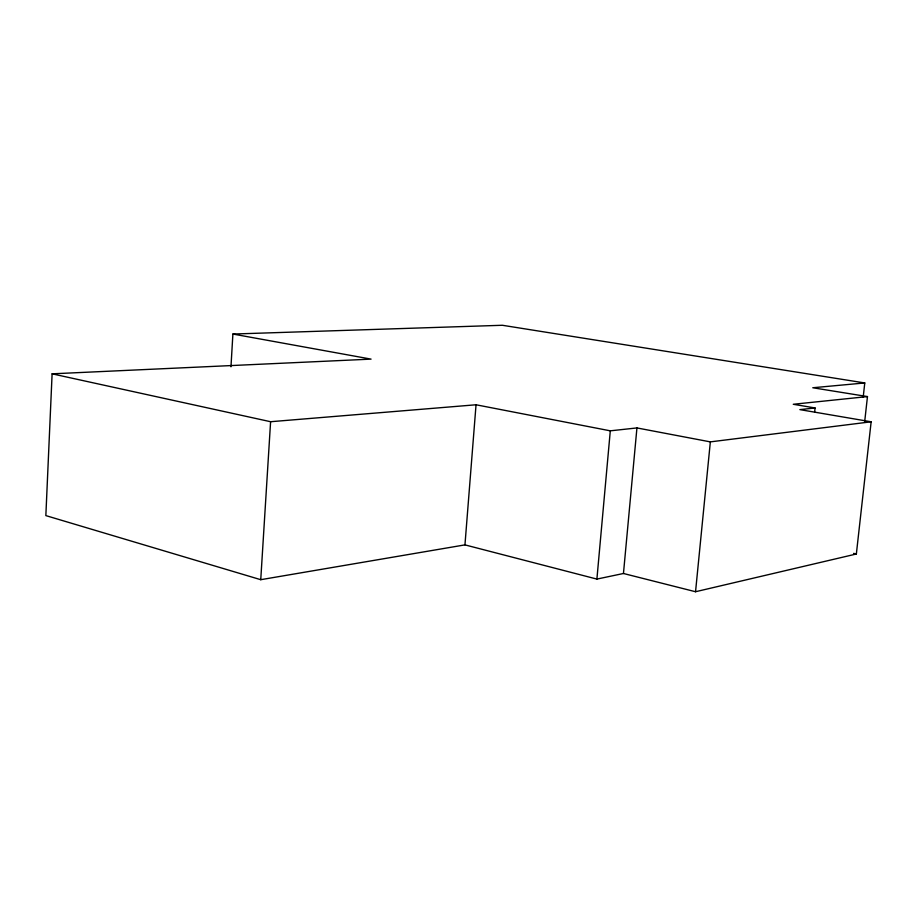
<?xml version="1.0" encoding="UTF-8"?>
<svg xmlns="http://www.w3.org/2000/svg" width="917" height="917" viewBox="0 0 917 917"><rect width="100%" height="100%" fill="white"/><g stroke="black" fill="none" stroke-linecap="round" stroke-linejoin="round"><path stroke-width="1.38" d="M230.969 366.777L232.895 334.04L371.064 359.12L52.109 373.827L45.85 515.606L260.749 579.693L464.953 544.881L596.898 579.086L623.457 573.492L695.544 591.729L856.352 553.994L871.15 421.797L799.865 409.624L815.075 407.962L814.628 412.203M260.749 579.693L270.595 421.717L52.109 373.827M464.953 544.881L476.038 404.775L610.298 430.83L636.937 427.93L710.343 441.879L871.15 421.797M596.898 579.086L610.298 430.83M623.457 573.492L636.937 427.93M695.544 591.729L710.343 441.879M863.206 397.072L864.777 382.951L502.367 325.271L232.895 334.04M864.639 422.038L867.471 396.58L812.771 387.753L864.777 382.951M867.471 396.58L793.262 404.271L815.075 407.962M270.595 421.717L476.038 404.775M853.601 553.387L856.352 553.994"/></g></svg>
